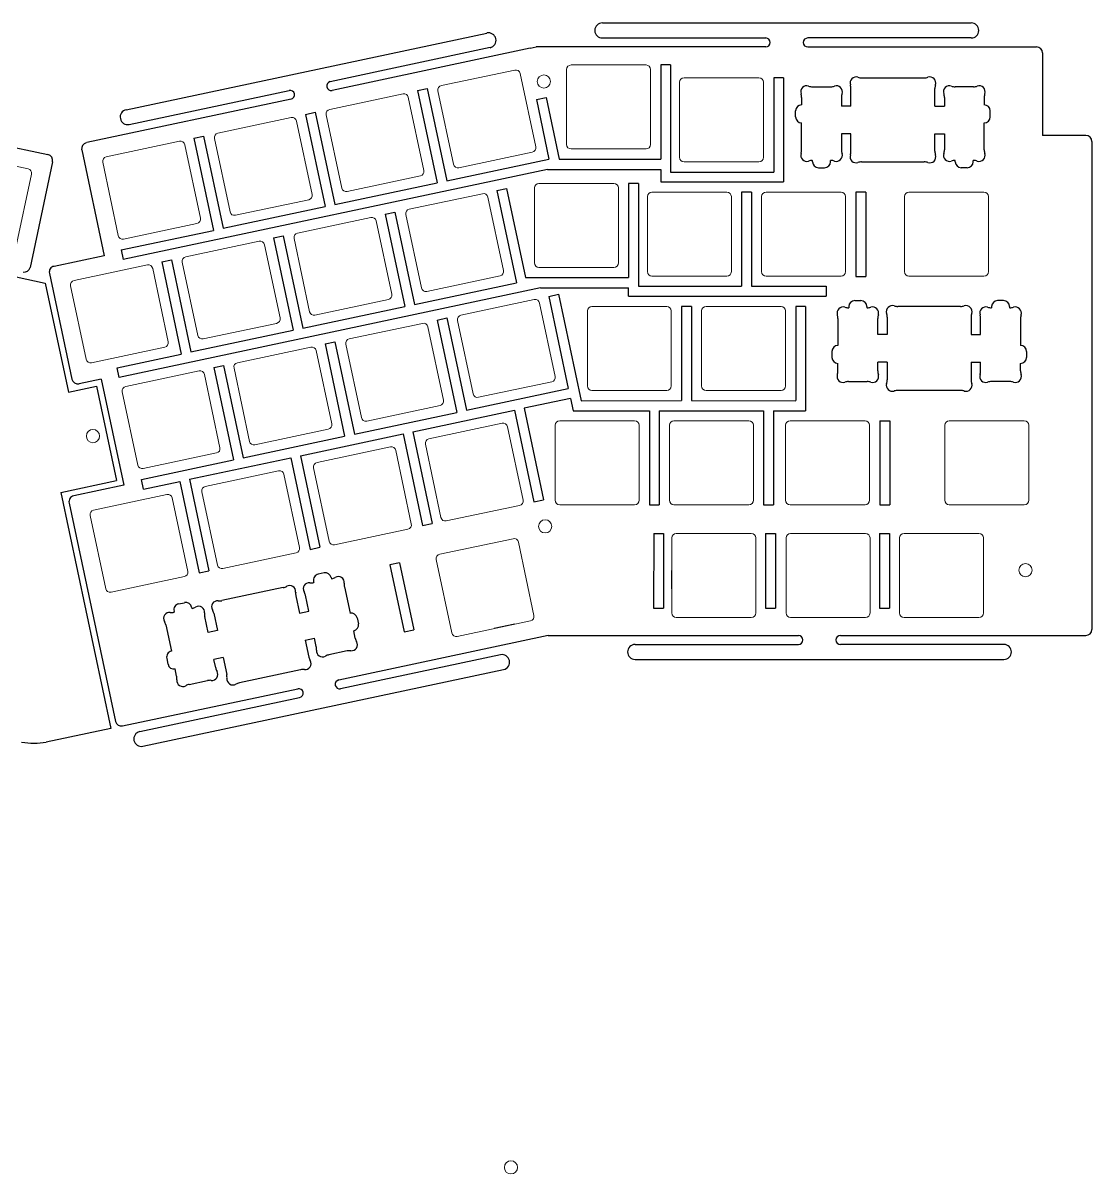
# Model space of a CAD drawing. Header units: inches. Extents: x -82 to 397, y -210 to 21.
# Drawn here: x 219.1 to 397.4, y -170.5 to 21.3 of the extents above; entities that cross this region are included whole.
import ezdxf

# ---------------------------------------------------------------- set-up
doc = ezdxf.new("R2010")
doc.units = ezdxf.units.IN
doc.header["$MEASUREMENT"] = 0

# ---------------------------------------------------------------- blocks, each defined once
blk = doc.blocks.new('block 37')
at = {"color": 7, "lineweight": 18}
blk.add_open_spline([(204.28, 191.77), (204.19, 191.37), (204.45, 190.97), (204.85, 190.89), (204.85, 190.89), (217.08, 188.29), (217.08, 188.29), (217.49, 188.2), (217.88, 188.46), (217.97, 188.86), (217.97, 188.86), (220.57, 201.09), (220.57, 201.09), (220.65, 201.5), (220.4, 201.89), (219.99, 201.98), (219.99, 201.98), (207.76, 204.58), (207.76, 204.58), (207.36, 204.67), (206.96, 204.41), (206.87, 204), (206.87, 204), (204.28, 191.77), (204.28, 191.77)], degree=3, knots=[0, 0, 0, 0, 1, 1, 1, 2, 2, 2, 3, 3, 3, 4, 4, 4, 5, 5, 5, 6, 6, 6, 7, 7, 7, 8, 8, 8, 8], dxfattribs=at)
blk = doc.blocks.new('block 41')
at = {"color": 7, "lineweight": 18}
blk.add_open_spline([(386.84, 146.74), (386.84, 146.74), (386.84, 159.24), (386.84, 159.24), (386.84, 159.65), (386.51, 159.99), (386.09, 159.99), (386.09, 159.99), (373.59, 159.99), (373.59, 159.99), (373.18, 159.99), (372.84, 159.65), (372.84, 159.24), (372.84, 159.24), (372.84, 146.74), (372.84, 146.74), (372.84, 146.32), (373.18, 145.99), (373.59, 145.99), (373.59, 145.99), (386.09, 145.99), (386.09, 145.99), (386.51, 145.99), (386.84, 146.32), (386.84, 146.74)], degree=3, knots=[0, 0, 0, 0, 1, 1, 1, 2, 2, 2, 3, 3, 3, 4, 4, 4, 5, 5, 5, 6, 6, 6, 7, 7, 7, 8, 8, 8, 8], dxfattribs=at)
blk = doc.blocks.new('block 42')
at = {"color": 7, "lineweight": 18}
blk.add_open_spline([(380.12, 184.84), (380.12, 184.84), (380.12, 197.34), (380.12, 197.34), (380.12, 197.75), (379.78, 198.09), (379.37, 198.09), (379.37, 198.09), (366.87, 198.09), (366.87, 198.09), (366.46, 198.09), (366.12, 197.75), (366.12, 197.34), (366.12, 197.34), (366.12, 184.84), (366.12, 184.84), (366.12, 184.42), (366.46, 184.09), (366.87, 184.09), (366.87, 184.09), (379.37, 184.09), (379.37, 184.09), (379.78, 184.09), (380.12, 184.42), (380.12, 184.84)], degree=3, knots=[0, 0, 0, 0, 1, 1, 1, 2, 2, 2, 3, 3, 3, 4, 4, 4, 5, 5, 5, 6, 6, 6, 7, 7, 7, 8, 8, 8, 8], dxfattribs=at)
blk = doc.blocks.new('block 44')
at = {"color": 7, "lineweight": 18}
blk.add_open_spline([(360.3, 146.74), (360.3, 146.74), (360.3, 159.24), (360.3, 159.24), (360.3, 159.65), (359.97, 159.99), (359.55, 159.99), (359.55, 159.99), (347.05, 159.99), (347.05, 159.99), (346.64, 159.99), (346.3, 159.65), (346.3, 159.24), (346.3, 159.24), (346.3, 146.74), (346.3, 146.74), (346.3, 146.32), (346.64, 145.99), (347.05, 145.99), (347.05, 145.99), (359.55, 145.99), (359.55, 145.99), (359.97, 145.99), (360.3, 146.32), (360.3, 146.74)], degree=3, knots=[0, 0, 0, 0, 1, 1, 1, 2, 2, 2, 3, 3, 3, 4, 4, 4, 5, 5, 5, 6, 6, 6, 7, 7, 7, 8, 8, 8, 8], dxfattribs=at)
blk = doc.blocks.new('block 45')
at = {"color": 7, "lineweight": 18}
blk.add_open_spline([(356.3, 184.84), (356.3, 184.84), (356.3, 197.34), (356.3, 197.34), (356.3, 197.75), (355.96, 198.09), (355.55, 198.09), (355.55, 198.09), (343.05, 198.09), (343.05, 198.09), (342.64, 198.09), (342.3, 197.75), (342.3, 197.34), (342.3, 197.34), (342.3, 184.84), (342.3, 184.84), (342.3, 184.42), (342.64, 184.09), (343.05, 184.09), (343.05, 184.09), (355.55, 184.09), (355.55, 184.09), (355.96, 184.09), (356.3, 184.42), (356.3, 184.84)], degree=3, knots=[0, 0, 0, 0, 1, 1, 1, 2, 2, 2, 3, 3, 3, 4, 4, 4, 5, 5, 5, 6, 6, 6, 7, 7, 7, 8, 8, 8, 8], dxfattribs=at)
blk = doc.blocks.new('block 46')
at = {"color": 7, "lineweight": 18}
blk.add_open_spline([(346.29, 165.79), (346.29, 165.79), (346.29, 178.29), (346.29, 178.29), (346.29, 178.7), (345.95, 179.04), (345.54, 179.04), (345.54, 179.04), (333.04, 179.04), (333.04, 179.04), (332.63, 179.04), (332.29, 178.7), (332.29, 178.29), (332.29, 178.29), (332.29, 165.79), (332.29, 165.79), (332.29, 165.37), (332.63, 165.04), (333.04, 165.04), (333.04, 165.04), (345.54, 165.04), (345.54, 165.04), (345.95, 165.04), (346.29, 165.37), (346.29, 165.79)], degree=3, knots=[0, 0, 0, 0, 1, 1, 1, 2, 2, 2, 3, 3, 3, 4, 4, 4, 5, 5, 5, 6, 6, 6, 7, 7, 7, 8, 8, 8, 8], dxfattribs=at)
blk = doc.blocks.new('block 47')
at = {"color": 7, "lineweight": 18}
blk.add_open_spline([(342.61, 203.89), (342.61, 203.89), (342.61, 216.39), (342.61, 216.39), (342.61, 216.8), (342.27, 217.14), (341.86, 217.14), (341.86, 217.14), (329.36, 217.14), (329.36, 217.14), (328.95, 217.14), (328.61, 216.8), (328.61, 216.39), (328.61, 216.39), (328.61, 203.89), (328.61, 203.89), (328.61, 203.47), (328.95, 203.14), (329.36, 203.14), (329.36, 203.14), (341.86, 203.14), (341.86, 203.14), (342.27, 203.14), (342.61, 203.47), (342.61, 203.89)], degree=3, knots=[0, 0, 0, 0, 1, 1, 1, 2, 2, 2, 3, 3, 3, 4, 4, 4, 5, 5, 5, 6, 6, 6, 7, 7, 7, 8, 8, 8, 8], dxfattribs=at)
blk = doc.blocks.new('block 48')
at = {"color": 7, "lineweight": 18}
blk.add_open_spline([(340.93, 146.74), (340.93, 146.74), (340.93, 159.24), (340.93, 159.24), (340.93, 159.65), (340.59, 159.99), (340.18, 159.99), (340.18, 159.99), (327.68, 159.99), (327.68, 159.99), (327.27, 159.99), (326.93, 159.65), (326.93, 159.24), (326.93, 159.24), (326.93, 146.74), (326.93, 146.74), (326.93, 146.32), (327.27, 145.99), (327.68, 145.99), (327.68, 145.99), (340.18, 145.99), (340.18, 145.99), (340.59, 145.99), (340.93, 146.32), (340.93, 146.74)], degree=3, knots=[0, 0, 0, 0, 1, 1, 1, 2, 2, 2, 3, 3, 3, 4, 4, 4, 5, 5, 5, 6, 6, 6, 7, 7, 7, 8, 8, 8, 8], dxfattribs=at)
blk = doc.blocks.new('block 49')
at = {"color": 7, "lineweight": 18}
blk.add_open_spline([(337.25, 184.84), (337.25, 184.84), (337.25, 197.34), (337.25, 197.34), (337.25, 197.75), (336.91, 198.09), (336.5, 198.09), (336.5, 198.09), (324, 198.09), (324, 198.09), (323.59, 198.09), (323.25, 197.75), (323.25, 197.34), (323.25, 197.34), (323.25, 184.84), (323.25, 184.84), (323.25, 184.42), (323.59, 184.09), (324, 184.09), (324, 184.09), (336.5, 184.09), (336.5, 184.09), (336.91, 184.09), (337.25, 184.42), (337.25, 184.84)], degree=3, knots=[0, 0, 0, 0, 1, 1, 1, 2, 2, 2, 3, 3, 3, 4, 4, 4, 5, 5, 5, 6, 6, 6, 7, 7, 7, 8, 8, 8, 8], dxfattribs=at)
blk = doc.blocks.new('block 50')
at = {"color": 7, "lineweight": 18}
blk.add_open_spline([(327.24, 165.79), (327.24, 165.79), (327.24, 178.29), (327.24, 178.29), (327.24, 178.7), (326.9, 179.04), (326.49, 179.04), (326.49, 179.04), (313.99, 179.04), (313.99, 179.04), (313.58, 179.04), (313.24, 178.7), (313.24, 178.29), (313.24, 178.29), (313.24, 165.79), (313.24, 165.79), (313.24, 165.37), (313.58, 165.04), (313.99, 165.04), (313.99, 165.04), (326.49, 165.04), (326.49, 165.04), (326.9, 165.04), (327.24, 165.37), (327.24, 165.79)], degree=3, knots=[0, 0, 0, 0, 1, 1, 1, 2, 2, 2, 3, 3, 3, 4, 4, 4, 5, 5, 5, 6, 6, 6, 7, 7, 7, 8, 8, 8, 8], dxfattribs=at)
blk = doc.blocks.new('block 51')
at = {"color": 7, "lineweight": 18}
blk.add_open_spline([(321.88, 146.74), (321.88, 146.74), (321.88, 159.24), (321.88, 159.24), (321.88, 159.65), (321.54, 159.99), (321.13, 159.99), (321.13, 159.99), (308.63, 159.99), (308.63, 159.99), (308.22, 159.99), (307.88, 159.65), (307.88, 159.24), (307.88, 159.24), (307.88, 146.74), (307.88, 146.74), (307.88, 146.32), (308.22, 145.99), (308.63, 145.99), (308.63, 145.99), (321.13, 145.99), (321.13, 145.99), (321.54, 145.99), (321.88, 146.32), (321.88, 146.74)], degree=3, knots=[0, 0, 0, 0, 1, 1, 1, 2, 2, 2, 3, 3, 3, 4, 4, 4, 5, 5, 5, 6, 6, 6, 7, 7, 7, 8, 8, 8, 8], dxfattribs=at)
blk = doc.blocks.new('block 52')
at = {"color": 7, "lineweight": 18}
blk.add_open_spline([(288.91, 215.84), (288.51, 215.76), (288.25, 215.36), (288.33, 214.95), (288.33, 214.95), (290.93, 202.73), (290.93, 202.73), (291.02, 202.32), (291.42, 202.06), (291.82, 202.15), (291.82, 202.15), (304.05, 204.75), (304.05, 204.75), (304.45, 204.83), (304.71, 205.23), (304.63, 205.64), (304.63, 205.64), (302.03, 217.86), (302.03, 217.86), (301.94, 218.27), (301.54, 218.53), (301.14, 218.44), (301.14, 218.44), (288.91, 215.84), (288.91, 215.84)], degree=3, knots=[0, 0, 0, 0, 1, 1, 1, 2, 2, 2, 3, 3, 3, 4, 4, 4, 5, 5, 5, 6, 6, 6, 7, 7, 7, 8, 8, 8, 8], dxfattribs=at)
blk = doc.blocks.new('block 53')
at = {"color": 7, "lineweight": 18}
blk.add_open_spline([(292.17, 177.58), (291.77, 177.5), (291.51, 177.1), (291.59, 176.69), (291.59, 176.69), (294.19, 164.47), (294.19, 164.47), (294.28, 164.06), (294.68, 163.8), (295.08, 163.89), (295.08, 163.89), (307.31, 166.49), (307.31, 166.49), (307.71, 166.57), (307.97, 166.97), (307.89, 167.38), (307.89, 167.38), (305.29, 179.6), (305.29, 179.6), (305.2, 180.01), (304.8, 180.27), (304.4, 180.18), (304.4, 180.18), (292.17, 177.58), (292.17, 177.58)], degree=3, knots=[0, 0, 0, 0, 1, 1, 1, 2, 2, 2, 3, 3, 3, 4, 4, 4, 5, 5, 5, 6, 6, 6, 7, 7, 7, 8, 8, 8, 8], dxfattribs=at)
blk = doc.blocks.new('block 54')
at = {"color": 7, "lineweight": 18}
blk.add_open_spline([(283.55, 195.23), (283.15, 195.15), (282.89, 194.75), (282.97, 194.34), (282.97, 194.34), (285.57, 182.12), (285.57, 182.12), (285.66, 181.71), (286.06, 181.45), (286.46, 181.54), (286.46, 181.54), (298.69, 184.14), (298.69, 184.14), (299.09, 184.22), (299.35, 184.62), (299.27, 185.03), (299.27, 185.03), (296.67, 197.25), (296.67, 197.25), (296.58, 197.66), (296.18, 197.92), (295.78, 197.83), (295.78, 197.83), (283.55, 195.23), (283.55, 195.23)], degree=3, knots=[0, 0, 0, 0, 1, 1, 1, 2, 2, 2, 3, 3, 3, 4, 4, 4, 5, 5, 5, 6, 6, 6, 7, 7, 7, 8, 8, 8, 8], dxfattribs=at)
blk = doc.blocks.new('block 55')
at = {"color": 7, "lineweight": 18}
blk.add_open_spline([(288.83, 143.86), (288.92, 143.45), (289.32, 143.19), (289.72, 143.28), (289.72, 143.28), (301.95, 145.88), (301.95, 145.88), (302.35, 145.96), (302.61, 146.36), (302.53, 146.77), (302.53, 146.77), (299.93, 158.99), (299.93, 158.99), (299.84, 159.4), (299.44, 159.66), (299.04, 159.57), (299.04, 159.57), (286.81, 156.97), (286.81, 156.97), (286.41, 156.89), (286.15, 156.49), (286.23, 156.08), (286.23, 156.08), (288.83, 143.86), (288.83, 143.86)], degree=3, knots=[0, 0, 0, 0, 1, 1, 1, 2, 2, 2, 3, 3, 3, 4, 4, 4, 5, 5, 5, 6, 6, 6, 7, 7, 7, 8, 8, 8, 8], dxfattribs=at)
blk = doc.blocks.new('block 56')
at = {"color": 7, "lineweight": 18}
blk.add_open_spline([(303.76, 126.63), (304.17, 126.72), (304.43, 127.12), (304.34, 127.52), (304.34, 127.52), (301.74, 139.75), (301.74, 139.75), (301.66, 140.16), (301.26, 140.41), (300.85, 140.33), (300.85, 140.33), (288.63, 137.73), (288.63, 137.73), (288.22, 137.64), (287.96, 137.24), (288.05, 136.84), (288.05, 136.84), (290.65, 124.61), (290.65, 124.61), (290.73, 124.21), (291.13, 123.95), (291.54, 124.03), (291.54, 124.03), (303.76, 126.63), (303.76, 126.63)], degree=3, knots=[0, 0, 0, 0, 1, 1, 1, 2, 2, 2, 3, 3, 3, 4, 4, 4, 5, 5, 5, 6, 6, 6, 7, 7, 7, 8, 8, 8, 8], dxfattribs=at)
blk = doc.blocks.new('block 57')
at = {"color": 7, "lineweight": 18}
blk.add_open_spline([(270.28, 211.88), (269.87, 211.8), (269.61, 211.4), (269.7, 210.99), (269.7, 210.99), (272.3, 198.77), (272.3, 198.77), (272.39, 198.36), (272.78, 198.1), (273.19, 198.19), (273.19, 198.19), (285.42, 200.79), (285.42, 200.79), (285.82, 200.87), (286.08, 201.27), (285.99, 201.68), (285.99, 201.68), (283.39, 213.9), (283.39, 213.9), (283.31, 214.31), (282.91, 214.57), (282.51, 214.48), (282.51, 214.48), (270.28, 211.88), (270.28, 211.88)], degree=3, knots=[0, 0, 0, 0, 1, 1, 1, 2, 2, 2, 3, 3, 3, 4, 4, 4, 5, 5, 5, 6, 6, 6, 7, 7, 7, 8, 8, 8, 8], dxfattribs=at)
blk = doc.blocks.new('block 58')
at = {"color": 7, "lineweight": 18}
blk.add_open_spline([(273.54, 173.62), (273.13, 173.54), (272.87, 173.14), (272.96, 172.73), (272.96, 172.73), (275.56, 160.51), (275.56, 160.51), (275.65, 160.1), (276.04, 159.84), (276.45, 159.93), (276.45, 159.93), (288.68, 162.53), (288.68, 162.53), (289.08, 162.61), (289.34, 163.01), (289.25, 163.42), (289.25, 163.42), (286.65, 175.64), (286.65, 175.64), (286.57, 176.05), (286.17, 176.31), (285.77, 176.22), (285.77, 176.22), (273.54, 173.62), (273.54, 173.62)], degree=3, knots=[0, 0, 0, 0, 1, 1, 1, 2, 2, 2, 3, 3, 3, 4, 4, 4, 5, 5, 5, 6, 6, 6, 7, 7, 7, 8, 8, 8, 8], dxfattribs=at)
blk = doc.blocks.new('block 59')
at = {"color": 7, "lineweight": 18}
blk.add_open_spline([(264.92, 191.27), (264.51, 191.19), (264.25, 190.79), (264.34, 190.38), (264.34, 190.38), (266.94, 178.16), (266.94, 178.16), (267.03, 177.75), (267.42, 177.49), (267.83, 177.58), (267.83, 177.58), (280.06, 180.18), (280.06, 180.18), (280.46, 180.26), (280.72, 180.66), (280.63, 181.07), (280.63, 181.07), (278.03, 193.29), (278.03, 193.29), (277.95, 193.7), (277.55, 193.96), (277.15, 193.87), (277.15, 193.87), (264.92, 191.27), (264.92, 191.27)], degree=3, knots=[0, 0, 0, 0, 1, 1, 1, 2, 2, 2, 3, 3, 3, 4, 4, 4, 5, 5, 5, 6, 6, 6, 7, 7, 7, 8, 8, 8, 8], dxfattribs=at)
blk = doc.blocks.new('block 60')
at = {"color": 7, "lineweight": 18}
blk.add_open_spline([(281.29, 155.03), (281.21, 155.44), (280.81, 155.7), (280.41, 155.61), (280.41, 155.61), (268.18, 153.01), (268.18, 153.01), (267.77, 152.93), (267.51, 152.53), (267.6, 152.12), (267.6, 152.12), (270.2, 139.9), (270.2, 139.9), (270.29, 139.49), (270.68, 139.23), (271.09, 139.32), (271.09, 139.32), (283.32, 141.92), (283.32, 141.92), (283.72, 142), (283.98, 142.4), (283.89, 142.81), (283.89, 142.81), (281.29, 155.03), (281.29, 155.03)], degree=3, knots=[0, 0, 0, 0, 1, 1, 1, 2, 2, 2, 3, 3, 3, 4, 4, 4, 5, 5, 5, 6, 6, 6, 7, 7, 7, 8, 8, 8, 8], dxfattribs=at)
blk = doc.blocks.new('block 61')
at = {"color": 7, "lineweight": 18}
blk.add_open_spline([(266.78, 196.83), (267.19, 196.91), (267.45, 197.31), (267.36, 197.72), (267.36, 197.72), (264.76, 209.94), (264.76, 209.94), (264.67, 210.35), (264.28, 210.61), (263.87, 210.52), (263.87, 210.52), (251.64, 207.92), (251.64, 207.92), (251.24, 207.84), (250.98, 207.44), (251.07, 207.03), (251.07, 207.03), (253.67, 194.8), (253.67, 194.8), (253.75, 194.4), (254.15, 194.14), (254.56, 194.23), (254.56, 194.23), (266.78, 196.83), (266.78, 196.83)], degree=3, knots=[0, 0, 0, 0, 1, 1, 1, 2, 2, 2, 3, 3, 3, 4, 4, 4, 5, 5, 5, 6, 6, 6, 7, 7, 7, 8, 8, 8, 8], dxfattribs=at)
blk = doc.blocks.new('block 62')
at = {"color": 7, "lineweight": 18}
blk.add_open_spline([(270.04, 158.57), (270.45, 158.65), (270.71, 159.05), (270.62, 159.46), (270.62, 159.46), (268.02, 171.68), (268.02, 171.68), (267.93, 172.09), (267.54, 172.35), (267.13, 172.26), (267.13, 172.26), (254.9, 169.66), (254.9, 169.66), (254.5, 169.58), (254.24, 169.18), (254.33, 168.77), (254.33, 168.77), (256.93, 156.54), (256.93, 156.54), (257.01, 156.14), (257.41, 155.88), (257.82, 155.97), (257.82, 155.97), (270.04, 158.57), (270.04, 158.57)], degree=3, knots=[0, 0, 0, 0, 1, 1, 1, 2, 2, 2, 3, 3, 3, 4, 4, 4, 5, 5, 5, 6, 6, 6, 7, 7, 7, 8, 8, 8, 8], dxfattribs=at)
blk = doc.blocks.new('block 63')
at = {"color": 7, "lineweight": 18}
blk.add_open_spline([(246.28, 187.31), (245.88, 187.23), (245.62, 186.83), (245.71, 186.42), (245.71, 186.42), (248.31, 174.19), (248.31, 174.19), (248.39, 173.79), (248.79, 173.53), (249.2, 173.62), (249.2, 173.62), (261.42, 176.22), (261.42, 176.22), (261.83, 176.3), (262.09, 176.7), (262, 177.11), (262, 177.11), (259.4, 189.33), (259.4, 189.33), (259.31, 189.74), (258.92, 190), (258.51, 189.91), (258.51, 189.91), (246.28, 187.31), (246.28, 187.31)], degree=3, knots=[0, 0, 0, 0, 1, 1, 1, 2, 2, 2, 3, 3, 3, 4, 4, 4, 5, 5, 5, 6, 6, 6, 7, 7, 7, 8, 8, 8, 8], dxfattribs=at)
blk = doc.blocks.new('block 64')
at = {"color": 7, "lineweight": 18}
blk.add_open_spline([(264.68, 137.96), (265.09, 138.04), (265.35, 138.44), (265.26, 138.85), (265.26, 138.85), (262.66, 151.07), (262.66, 151.07), (262.57, 151.48), (262.18, 151.74), (261.77, 151.65), (261.77, 151.65), (249.54, 149.05), (249.54, 149.05), (249.14, 148.97), (248.88, 148.57), (248.97, 148.16), (248.97, 148.16), (251.57, 135.93), (251.57, 135.93), (251.65, 135.53), (252.05, 135.27), (252.46, 135.36), (252.46, 135.36), (264.68, 137.96), (264.68, 137.96)], degree=3, knots=[0, 0, 0, 0, 1, 1, 1, 2, 2, 2, 3, 3, 3, 4, 4, 4, 5, 5, 5, 6, 6, 6, 7, 7, 7, 8, 8, 8, 8], dxfattribs=at)
blk = doc.blocks.new('block 65')
at = {"color": 7, "lineweight": 18}
blk.add_open_spline([(248.15, 192.87), (248.55, 192.95), (248.81, 193.35), (248.73, 193.75), (248.73, 193.75), (246.13, 205.98), (246.13, 205.98), (246.04, 206.39), (245.64, 206.65), (245.24, 206.56), (245.24, 206.56), (233.01, 203.96), (233.01, 203.96), (232.61, 203.87), (232.35, 203.48), (232.43, 203.07), (232.43, 203.07), (235.03, 190.84), (235.03, 190.84), (235.12, 190.44), (235.52, 190.18), (235.92, 190.27), (235.92, 190.27), (248.15, 192.87), (248.15, 192.87)], degree=3, knots=[0, 0, 0, 0, 1, 1, 1, 2, 2, 2, 3, 3, 3, 4, 4, 4, 5, 5, 5, 6, 6, 6, 7, 7, 7, 8, 8, 8, 8], dxfattribs=at)
blk = doc.blocks.new('block 66')
at = {"color": 7, "lineweight": 18}
blk.add_open_spline([(236.27, 165.7), (235.87, 165.61), (235.61, 165.22), (235.69, 164.81), (235.69, 164.81), (238.29, 152.58), (238.29, 152.58), (238.38, 152.18), (238.78, 151.92), (239.18, 152.01), (239.18, 152.01), (251.41, 154.61), (251.41, 154.61), (251.81, 154.69), (252.07, 155.09), (251.99, 155.49), (251.99, 155.49), (249.39, 167.72), (249.39, 167.72), (249.3, 168.13), (248.9, 168.39), (248.5, 168.3), (248.5, 168.3), (236.27, 165.7), (236.27, 165.7)], degree=3, knots=[0, 0, 0, 0, 1, 1, 1, 2, 2, 2, 3, 3, 3, 4, 4, 4, 5, 5, 5, 6, 6, 6, 7, 7, 7, 8, 8, 8, 8], dxfattribs=at)
blk = doc.blocks.new('block 67')
at = {"color": 7, "lineweight": 18}
blk.add_open_spline([(242.79, 172.26), (243.19, 172.34), (243.45, 172.74), (243.37, 173.14), (243.37, 173.14), (240.77, 185.37), (240.77, 185.37), (240.68, 185.78), (240.28, 186.04), (239.88, 185.95), (239.88, 185.95), (227.65, 183.35), (227.65, 183.35), (227.25, 183.26), (226.99, 182.87), (227.07, 182.46), (227.07, 182.46), (229.67, 170.23), (229.67, 170.23), (229.76, 169.83), (230.16, 169.57), (230.56, 169.66), (230.56, 169.66), (242.79, 172.26), (242.79, 172.26)], degree=3, knots=[0, 0, 0, 0, 1, 1, 1, 2, 2, 2, 3, 3, 3, 4, 4, 4, 5, 5, 5, 6, 6, 6, 7, 7, 7, 8, 8, 8, 8], dxfattribs=at)
blk = doc.blocks.new('block 68')
at = {"color": 7, "lineweight": 18}
blk.add_open_spline([(246.05, 134), (246.45, 134.08), (246.71, 134.48), (246.63, 134.88), (246.63, 134.88), (244.03, 147.11), (244.03, 147.11), (243.94, 147.52), (243.54, 147.78), (243.14, 147.69), (243.14, 147.69), (230.91, 145.09), (230.91, 145.09), (230.51, 145), (230.25, 144.61), (230.33, 144.2), (230.33, 144.2), (232.93, 131.97), (232.93, 131.97), (233.02, 131.57), (233.42, 131.31), (233.82, 131.4), (233.82, 131.4), (246.05, 134), (246.05, 134)], degree=3, knots=[0, 0, 0, 0, 1, 1, 1, 2, 2, 2, 3, 3, 3, 4, 4, 4, 5, 5, 5, 6, 6, 6, 7, 7, 7, 8, 8, 8, 8], dxfattribs=at)
blk = doc.blocks.new('block 70')
at = {"color": 7, "lineweight": 18}
blk.add_open_spline([(229.71, 157.43), (229.71, 158.04), (230.2, 158.53), (230.81, 158.53), (231.41, 158.53), (231.91, 158.04), (231.91, 157.43), (231.91, 156.82), (231.41, 156.33), (230.81, 156.33), (230.2, 156.33), (229.71, 156.82), (229.71, 157.43)], degree=3, knots=[0, 0, 0, 0, 1, 1, 1, 2, 2, 2, 3, 3, 3, 4, 4, 4, 4], dxfattribs=at)
blk = doc.blocks.new('block 71')
at = {"color": 7, "lineweight": 18}
blk.add_open_spline([(305.12, 142.38), (305.12, 142.98), (305.61, 143.48), (306.22, 143.48), (306.83, 143.48), (307.32, 142.98), (307.32, 142.38), (307.32, 141.77), (306.83, 141.28), (306.22, 141.28), (305.61, 141.28), (305.12, 141.77), (305.12, 142.38)], degree=3, knots=[0, 0, 0, 0, 1, 1, 1, 2, 2, 2, 3, 3, 3, 4, 4, 4, 4], dxfattribs=at)
blk = doc.blocks.new('block 74')
at = {"color": 7, "lineweight": 18}
blk.add_open_spline([(385.2, 135.07), (385.2, 135.68), (385.69, 136.17), (386.3, 136.17), (386.9, 136.17), (387.4, 135.68), (387.4, 135.07), (387.4, 134.46), (386.9, 133.97), (386.3, 133.97), (385.69, 133.97), (385.2, 134.46), (385.2, 135.07)], degree=3, knots=[0, 0, 0, 0, 1, 1, 1, 2, 2, 2, 3, 3, 3, 4, 4, 4, 4], dxfattribs=at)
blk = doc.blocks.new('block 84')
at = {"color": 7, "lineweight": 18}
blk.add_open_spline([(341.32, 127.95), (341.32, 127.95), (341.32, 140.45), (341.32, 140.45), (341.32, 140.86), (340.99, 141.2), (340.57, 141.2), (340.57, 141.2), (328.07, 141.2), (328.07, 141.2), (327.66, 141.2), (327.32, 140.86), (327.32, 140.45), (327.32, 140.45), (327.32, 127.95), (327.32, 127.95), (327.32, 127.53), (327.66, 127.2), (328.07, 127.2), (328.07, 127.2), (340.57, 127.2), (340.57, 127.2), (340.99, 127.2), (341.32, 127.53), (341.32, 127.95)], degree=3, knots=[0, 0, 0, 0, 1, 1, 1, 2, 2, 2, 3, 3, 3, 4, 4, 4, 5, 5, 5, 6, 6, 6, 7, 7, 7, 8, 8, 8, 8], dxfattribs=at)
blk = doc.blocks.new('block 85')
at = {"color": 7, "lineweight": 18}
blk.add_open_spline([(360.37, 127.95), (360.37, 127.95), (360.37, 140.45), (360.37, 140.45), (360.37, 140.86), (360.04, 141.2), (359.62, 141.2), (359.62, 141.2), (347.12, 141.2), (347.12, 141.2), (346.71, 141.2), (346.37, 140.86), (346.37, 140.45), (346.37, 140.45), (346.37, 127.95), (346.37, 127.95), (346.37, 127.53), (346.71, 127.2), (347.12, 127.2), (347.12, 127.2), (359.62, 127.2), (359.62, 127.2), (360.04, 127.2), (360.37, 127.53), (360.37, 127.95)], degree=3, knots=[0, 0, 0, 0, 1, 1, 1, 2, 2, 2, 3, 3, 3, 4, 4, 4, 5, 5, 5, 6, 6, 6, 7, 7, 7, 8, 8, 8, 8], dxfattribs=at)
blk = doc.blocks.new('block 86')
at = {"color": 7, "lineweight": 18}
blk.add_open_spline([(379.29, 127.95), (379.29, 127.95), (379.29, 140.45), (379.29, 140.45), (379.29, 140.86), (378.96, 141.2), (378.54, 141.2), (378.54, 141.2), (366.04, 141.2), (366.04, 141.2), (365.63, 141.2), (365.29, 140.86), (365.29, 140.45), (365.29, 140.45), (365.29, 127.95), (365.29, 127.95), (365.29, 127.53), (365.63, 127.2), (366.04, 127.2), (366.04, 127.2), (378.54, 127.2), (378.54, 127.2), (378.96, 127.2), (379.29, 127.53), (379.29, 127.95)], degree=3, knots=[0, 0, 0, 0, 1, 1, 1, 2, 2, 2, 3, 3, 3, 4, 4, 4, 5, 5, 5, 6, 6, 6, 7, 7, 7, 8, 8, 8, 8], dxfattribs=at)
blk = doc.blocks.new('block 87')
at = {"color": 7, "lineweight": 18}
blk.add_open_spline([(323.78, 206.03), (323.78, 206.03), (323.78, 218.53), (323.78, 218.53), (323.78, 218.94), (323.44, 219.28), (323.03, 219.28), (323.03, 219.28), (310.53, 219.28), (310.53, 219.28), (310.12, 219.28), (309.78, 218.94), (309.78, 218.53), (309.78, 218.53), (309.78, 206.03), (309.78, 206.03), (309.78, 205.61), (310.12, 205.28), (310.53, 205.28), (310.53, 205.28), (323.03, 205.28), (323.03, 205.28), (323.44, 205.28), (323.78, 205.61), (323.78, 206.03)], degree=3, knots=[0, 0, 0, 0, 1, 1, 1, 2, 2, 2, 3, 3, 3, 4, 4, 4, 5, 5, 5, 6, 6, 6, 7, 7, 7, 8, 8, 8, 8], dxfattribs=at)
blk = doc.blocks.new('block 88')
at = {"color": 7, "lineweight": 18}
blk.add_open_spline([(318.42, 186.3), (318.42, 186.3), (318.42, 198.8), (318.42, 198.8), (318.42, 199.21), (318.08, 199.55), (317.67, 199.55), (317.67, 199.55), (305.17, 199.55), (305.17, 199.55), (304.76, 199.55), (304.42, 199.21), (304.42, 198.8), (304.42, 198.8), (304.42, 186.3), (304.42, 186.3), (304.42, 185.88), (304.76, 185.55), (305.17, 185.55), (305.17, 185.55), (317.67, 185.55), (317.67, 185.55), (318.08, 185.55), (318.42, 185.88), (318.42, 186.3)], degree=3, knots=[0, 0, 0, 0, 1, 1, 1, 2, 2, 2, 3, 3, 3, 4, 4, 4, 5, 5, 5, 6, 6, 6, 7, 7, 7, 8, 8, 8, 8], dxfattribs=at)
blk = doc.blocks.new('block 75')
at = {"color": 7, "lineweight": 18}
blk.add_open_spline([(304.9, 216.54), (304.9, 217.14), (305.39, 217.64), (306, 217.64), (306.6, 217.64), (307.1, 217.14), (307.1, 216.54), (307.1, 215.93), (306.6, 215.44), (306, 215.44), (305.39, 215.44), (304.9, 215.93), (304.9, 216.54)], degree=3, knots=[0, 0, 0, 0, 1, 1, 1, 2, 2, 2, 3, 3, 3, 4, 4, 4, 4], dxfattribs=at)

msp = doc.modelspace()

# ---------------------------------------------------------------- linework, layer by layer
at = {"color": 0}
for p, q in [((315.74, 21.35), (377.24, 21.35)), ((236.34, 6.9), (296.5, 19.68)), ((315.74, 18.85), (342.99, 18.85)), ((377.24, 18.85), (349.99, 18.85)), ((297.02, 17.24), (270.36, 11.57)), ((236.86, 4.45), (263.52, 10.12)), ((321.19, -82.23), (348.44, -82.23)), ((382.69, -82.23), (355.44, -82.23)), ((298.76, -83.96), (272.11, -89.62)), ((321.19, -84.73), (382.69, -84.73)), ((239.13, -99.19), (299.28, -86.4)), ((238.61, -96.75), (265.26, -91.08))]:
    msp.add_line(p, q, dxfattribs=at)
for p, q in [((303.73, 17.13), (304.68, 17.35)), ((342.99, 17.35), (304.68, 17.35)), ((349.99, 17.35), (388.15, 17.35)), ((303.73, 17.13), (270.68, 10.1)), ((389.15, 16.35), (389.15, 2.6)), ((325.48, 14.35), (325.48, -1.35)), ((327.13, 14.35), (325.48, 14.35)), ((327.13, 14.35), (327.13, -3.49)), ((344.31, 12.21), (344.31, -3.49)), ((345.96, 12.21), (344.31, 12.21)), ((345.96, 12.21), (345.96, -5.14)), ((358.97, 12.2), (369.41, 12.2)), ((284.92, 10.09), (286.53, 10.44)), ((284.92, 10.09), (288.19, -5.29)), ((286.53, 10.44), (289.8, -4.95)), ((350.75, 10.73), (353.84, 10.73)), ((357.19, 7.5), (357.19, 10.42)), ((371.19, 7.5), (371.19, 10.42)), ((377.64, 10.73), (374.55, 10.73)), ((263.83, 8.65), (229.79, 1.41)), ((304.74, 8.58), (306.35, 8.92)), ((304.74, 8.58), (306.84, -1.33)), ((306.35, 8.92), (308.54, -1.35)), ((348.97, 8.95), (348.97, 7.7)), ((355.62, 8.95), (355.62, 7.5)), ((372.77, 8.95), (372.77, 7.5)), ((379.42, 8.95), (379.42, 7.7)), ((188.91, 6.72), (223.3, -0.59)), ((266.23, 6.12), (267.85, 6.46)), ((266.23, 6.12), (269.5, -9.26)), ((267.85, 6.46), (271.12, -8.92)), ((347.97, 5.7), (347.97, 6.7)), ((357.19, 7.5), (355.62, 7.5)), ((371.19, 7.5), (372.77, 7.5)), ((380.42, 5.7), (380.42, 6.7)), ((348.97, 0.21), (348.97, 4.7)), ((379.42, 0.21), (379.42, 4.7)), ((247.63, 2.17), (249.24, 2.51)), ((247.63, 2.17), (250.9, -13.22)), ((249.24, 2.51), (252.51, -12.87)), ((357.19, 2.9), (355.62, 2.9)), ((355.62, 2.9), (355.62, 0.21)), ((357.19, -0.02), (357.19, 2.9)), ((371.19, 2.9), (372.77, 2.9)), ((371.19, -0.02), (371.19, 2.9)), ((372.77, 2.9), (372.77, 0.21)), ((396.38, 2.6), (389.15, 2.6)), ((228.93, 0.21), (232.68, -17.44)), ((397.38, 1.6), (397.38, -79.73)), ((224.07, -1.77), (220.33, -19.38)), ((289.8, -4.95), (306.84, -1.33)), ((308.54, -1.35), (325.48, -1.35)), ((350.75, -1.57), (350.79, -1.57)), ((350.79, -1.77), (350.79, -1.57)), ((353.79, -1.77), (353.79, -1.57)), ((353.84, -1.57), (353.79, -1.57)), ((358.97, -1.8), (369.41, -1.8)), ((374.55, -1.57), (374.59, -1.57)), ((374.59, -1.77), (374.59, -1.57)), ((377.59, -1.77), (377.59, -1.57)), ((377.64, -1.57), (377.59, -1.57)), ((306.61, -3.06), (235.87, -18.09)), ((306.61, -3.06), (325.48, -3.06)), ((325.48, -3.06), (325.48, -5.14)), ((327.13, -3.49), (344.31, -3.49)), ((351.79, -2.77), (352.79, -2.77)), ((376.59, -2.77), (375.59, -2.77)), ((271.12, -8.92), (288.19, -5.29)), ((320.12, -5.38), (320.12, -21.08)), ((321.77, -5.38), (320.12, -5.38)), ((321.77, -5.38), (321.77, -22.54)), ((325.48, -5.14), (345.96, -5.14)), ((298.17, -6.56), (299.78, -6.22)), ((298.17, -6.56), (301.44, -21.94)), ((299.78, -6.22), (302.94, -21.08)), ((338.95, -6.84), (338.95, -22.54)), ((340.6, -6.84), (338.95, -6.84)), ((340.6, -6.84), (340.6, -22.54)), ((358, -6.84), (358, -20.89)), ((359.65, -6.84), (358, -6.84)), ((359.65, -6.84), (359.65, -20.89)), ((252.51, -12.87), (269.5, -9.26)), ((279.54, -10.52), (281.15, -10.18)), ((279.54, -10.52), (282.81, -25.91)), ((281.15, -10.18), (284.42, -25.56)), ((235.53, -16.48), (250.9, -13.22)), ((260.9, -14.48), (262.52, -14.14)), ((260.9, -14.48), (264.17, -29.87)), ((262.52, -14.14), (265.79, -29.52)), ((235.53, -16.48), (235.87, -18.09)), ((232.68, -17.44), (224.34, -19.22)), ((242.27, -18.44), (243.88, -18.1)), ((242.27, -18.44), (245.54, -33.83)), ((243.88, -18.1), (247.15, -33.48)), ((211.57, -19.56), (222.86, -22.02)), ((223.57, -20.4), (227.31, -38.01)), ((302.94, -21.08), (320.12, -21.08)), ((358, -20.89), (359.65, -20.89)), ((222.86, -22.02), (226.75, -40.17)), ((305.45, -22.79), (235.17, -37.73)), ((284.42, -25.56), (301.44, -21.94)), ((305.45, -22.79), (320.12, -22.78)), ((320.12, -24.19), (320.12, -22.78)), ((321.77, -22.54), (338.95, -22.54)), ((340.6, -22.54), (353.06, -22.54)), ((353.06, -22.54), (353.06, -24.19)), ((306.8, -24.21), (308.41, -23.87)), ((306.8, -24.21), (310.07, -39.59)), ((308.41, -23.87), (312.19, -41.63)), ((320.12, -24.19), (353.06, -24.19)), ((357.84, -24.92), (358.84, -24.92)), ((382.64, -24.92), (381.64, -24.92)), ((265.79, -29.52), (282.81, -25.91)), ((328.94, -25.89), (328.94, -41.59)), ((330.59, -25.89), (328.94, -25.89)), ((330.59, -25.89), (330.59, -41.59)), ((347.99, -25.89), (347.99, -41.59)), ((349.64, -25.89), (347.99, -25.89)), ((349.64, -25.89), (349.64, -41.59)), ((356.8, -26.12), (356.84, -26.12)), ((356.84, -25.92), (356.84, -26.12)), ((359.84, -25.92), (359.84, -26.12)), ((359.89, -26.12), (359.84, -26.12)), ((375.46, -25.89), (365.02, -25.89)), ((380.6, -26.12), (380.64, -26.12)), ((380.64, -25.92), (380.64, -26.12)), ((383.64, -25.92), (383.64, -26.12)), ((383.69, -26.12), (383.64, -26.12)), ((288.21, -28.16), (289.82, -27.82)), ((288.21, -28.16), (291.48, -43.55)), ((289.82, -27.82), (293.09, -43.2)), ((355.02, -27.9), (355.02, -32.39)), ((361.67, -30.59), (361.67, -27.9)), ((363.24, -27.67), (363.24, -30.59)), ((377.24, -27.67), (377.24, -30.59)), ((378.82, -30.59), (378.82, -27.9)), ((385.47, -27.9), (385.47, -32.39)), ((247.15, -33.48), (264.17, -29.87)), ((363.24, -30.59), (361.67, -30.59)), ((377.24, -30.59), (378.82, -30.59)), ((269.5, -32.14), (271.12, -31.79)), ((269.5, -32.14), (272.77, -47.52)), ((271.12, -31.79), (274.39, -47.18)), ((234.83, -36.1), (245.54, -33.83)), ((354.02, -33.39), (354.02, -34.39)), ((386.47, -33.39), (386.47, -34.39)), ((235.17, -37.71), (234.83, -36.1)), ((250.98, -36.08), (252.59, -35.74)), ((250.98, -36.08), (254.25, -51.46)), ((252.59, -35.74), (255.86, -51.11)), ((355.02, -36.65), (355.02, -35.39)), ((361.67, -36.65), (361.67, -35.19)), ((363.24, -35.19), (361.67, -35.19)), ((363.24, -35.19), (363.24, -38.12)), ((377.24, -35.19), (377.24, -38.12)), ((377.24, -35.19), (378.82, -35.19)), ((378.82, -36.65), (378.82, -35.19)), ((385.47, -36.65), (385.47, -35.39)), ((232.18, -38), (228.5, -38.78)), ((232.18, -38), (235.94, -55.7)), ((226.75, -40.17), (231.4, -39.18)), ((231.4, -39.18), (234.75, -54.93)), ((293.09, -43.2), (310.07, -39.59)), ((356.8, -38.42), (359.89, -38.42)), ((375.46, -39.89), (365.02, -39.89)), ((383.69, -38.42), (380.6, -38.42)), ((310.41, -41.22), (302.71, -42.86)), ((310.41, -41.22), (310.85, -43.3)), ((312.19, -41.63), (328.94, -41.59)), ((330.59, -41.59), (347.99, -41.6)), ((349.64, -41.59), (349.64, -43.3)), ((274.39, -47.18), (291.48, -43.55)), ((284.12, -46.8), (301.09, -43.2)), ((301.09, -43.2), (304.34, -58.46)), ((302.71, -42.86), (305.95, -58.12)), ((310.85, -43.3), (323.58, -43.3)), ((323.58, -43.3), (323.58, -58.94)), ((325.23, -43.3), (325.23, -58.94)), ((325.23, -43.3), (342.63, -43.3)), ((342.63, -43.3), (342.63, -58.94)), ((344.28, -43.3), (344.28, -58.94)), ((344.28, -43.3), (349.64, -43.3)), ((362, -44.94), (362, -58.94)), ((362, -44.94), (363.65, -44.94)), ((363.65, -44.94), (363.65, -58.94)), ((255.86, -51.11), (272.77, -47.52)), ((265.41, -50.78), (282.51, -47.15)), ((282.51, -47.15), (285.75, -62.41)), ((284.12, -46.8), (287.36, -62.07)), ((238.88, -54.73), (254.25, -51.46)), ((246.89, -54.71), (263.8, -51.12)), ((263.8, -51.12), (267.04, -66.39)), ((265.41, -50.78), (268.65, -66.04)), ((225.43, -56.91), (234.75, -54.93)), ((239.22, -56.34), (238.88, -54.73)), ((239.22, -56.34), (245.27, -55.06)), ((245.27, -55.06), (248.52, -70.32)), ((246.89, -54.71), (250.13, -69.98)), ((225.43, -56.91), (233.79, -96.24)), ((235.94, -55.7), (227.6, -57.48)), ((226.83, -58.66), (234.56, -95.05)), ((304.34, -58.46), (305.95, -58.12)), ((323.58, -58.94), (325.23, -58.94)), ((342.63, -58.94), (344.28, -58.94)), ((362, -58.94), (363.65, -58.94)), ((285.75, -62.41), (287.36, -62.07)), ((324.3, -63.75), (324.26, -76.17)), ((324.3, -63.75), (325.96, -63.75)), ((325.96, -63.75), (325.92, -76.17)), ((342.96, -63.74), (342.96, -76.21)), ((342.96, -63.74), (344.63, -63.74)), ((344.63, -63.74), (344.63, -76.21)), ((361.95, -63.74), (361.95, -76.21)), ((361.95, -63.74), (363.61, -63.74)), ((363.61, -63.74), (363.61, -76.21)), ((267.04, -66.39), (268.65, -66.04)), ((281.93, -68.62), (280.31, -68.97)), ((280.31, -68.97), (282.69, -80.14)), ((281.93, -68.62), (284.3, -79.8)), ((248.52, -70.32), (250.13, -69.98)), ((269.35, -70.32), (268.37, -70.53)), ((327.32, -72.97), (327.32, -69.92)), ((262.53, -72.76), (252.32, -74.93)), ((267.6, -71.72), (267.65, -71.91)), ((267.6, -71.92), (267.65, -71.91)), ((270.54, -71.09), (270.58, -71.29)), ((270.62, -71.28), (270.58, -71.29)), ((272.73, -72.65), (273.67, -77.04)), ((264.64, -74.13), (265.25, -76.99)), ((266.79, -76.66), (266.23, -74.03)), ((244.32, -76.66), (244.36, -76.86)), ((245.09, -75.47), (246.07, -75.27)), ((247.26, -76.04), (247.3, -76.23)), ((247.34, -76.22), (247.3, -76.23)), ((265.25, -76.99), (266.79, -76.66)), ((324.26, -76.17), (325.92, -76.17)), ((342.96, -76.21), (344.63, -76.21)), ((361.95, -76.21), (363.61, -76.21)), ((244.32, -76.87), (244.36, -76.86)), ((250.01, -80.23), (249.45, -77.59)), ((250.95, -77.04), (251.55, -79.9)), ((274.85, -77.81), (275.06, -78.79)), ((242.95, -78.98), (243.88, -83.37)), ((251.55, -79.9), (250.01, -80.23)), ((274.55, -81.2), (274.29, -79.98)), ((282.69, -80.14), (284.3, -79.8)), ((301.13, -78.86), (297.68, -79.59)), ((266.2, -81.49), (267.74, -81.16)), ((266.2, -81.49), (266.81, -84.35)), ((268.04, -82.58), (267.74, -81.16)), ((306.73, -80.73), (271.8, -88.16)), ((306.73, -80.73), (348.44, -80.73)), ((355.44, -80.73), (396.38, -80.73)), ((252.51, -84.4), (250.97, -84.73)), ((252.51, -84.4), (253.11, -87.26)), ((273.18, -83.31), (270.16, -83.95)), ((243.11, -84.55), (243.32, -85.53)), ((244.76, -87.53), (244.5, -86.3)), ((251.27, -86.14), (250.97, -84.73)), ((265.44, -86.46), (255.23, -88.63)), ((235.75, -95.82), (264.95, -89.61)), ((246.87, -88.9), (249.9, -88.26)), ((233.79, -96.24), (223.03, -98.52))]:
    msp.add_line(p, q)
for centre, radius, start, end in [((315.74, 20.1), 1.25, 90, 270), ((377.24, 20.1), 1.25, 270, 90), ((296.76, 18.46), 1.25, 282, 102), ((342.99, 18.1), 0.75, 270, 90), ((349.99, 18.1), 0.75, 90, 270), ((270.52, 10.84), 0.75, 102, 282), ((263.67, 9.38), 0.75, 282, 102), ((236.6, 5.67), 1.25, 102, 282), ((321.19, -83.48), 1.25, 90, 270), ((348.44, -81.48), 0.75, 270, 90), ((355.44, -81.48), 0.75, 90, 270), ((382.69, -83.48), 1.25, 270, 90), ((299.02, -85.18), 1.25, 282, 102), ((271.95, -88.89), 0.75, 102, 282), ((265.11, -90.35), 0.75, 282, 102), ((238.87, -97.97), 1.25, 102, 282)]:
    msp.add_arc(centre, radius, start, end, dxfattribs=at)
for centre, radius, start, end in [((388.15, 16.35), 1, 0, 90), ((358.05, 11.35), 1, 72.0237, 197.9763), ((358.97, 14.2), 2, 252.0237, 270), ((369.41, 14.2), 2, 270, 287.9763), ((370.34, 11.35), 1, 342.0237, 107.9763), ((349.82, 9.88), 1, 72.0237, 197.9763), ((350.75, 12.73), 2, 252.0237, 270), ((353.84, 12.73), 2, 270, 287.9763), ((354.76, 9.88), 1, 342.0237, 107.9763), ((355.19, 10.42), 2, 0, 17.9763), ((373.19, 10.42), 2, 162.0237, 180), ((373.62, 9.88), 1, 72.0237, 197.9763), ((374.55, 12.73), 2, 252.0237, 270), ((377.64, 12.73), 2, 270, 287.9763), ((378.56, 9.88), 1, 342.0237, 107.9763), ((348.97, 6.7), 1, 90, 180), ((346.97, 8.95), 2, 0, 17.9763), ((357.62, 8.95), 2, 162.0237, 180), ((370.77, 8.95), 2, 0, 17.9763), ((381.42, 8.95), 2, 162.0237, 180), ((379.42, 6.7), 1, 0, 90), ((348.97, 5.7), 1, 180, 270), ((379.42, 5.7), 1, 270, 0), ((396.38, 1.6), 1, 0, 90), ((229.96, 0.38), 1.05, 104.5439, 189.4561), ((346.97, 0.21), 2, 342.0237, 0), ((357.62, 0.21), 2, 180, 197.9763), ((370.77, 0.21), 2, 342.0237, 0), ((381.42, 0.21), 2, 180, 197.9763), ((223.09, -1.57), 1.01, 348.3267, 77.6733), ((349.82, -0.72), 1, 162.0237, 287.9763), ((350.75, -3.57), 2, 90, 107.9763), ((351.79, -1.77), 1, 180, 270), ((352.79, -1.77), 1, 270, 0), ((353.84, -3.57), 2, 72.0237, 90), ((354.76, -0.72), 1, 252.0237, 17.9763), ((358.05, -0.95), 1, 162.0237, 287.9763), ((355.19, -0.02), 2, 342.0237, 0), ((358.97, -3.8), 2, 90, 107.9763), ((369.41, -3.8), 2, 72.0237, 90), ((370.34, -0.95), 1, 252.0237, 17.9763), ((373.19, -0.02), 2, 180, 197.9763), ((373.62, -0.72), 1, 162.0237, 287.9763), ((374.55, -3.57), 2, 90, 107.9763), ((375.59, -1.77), 1, 180, 270), ((376.59, -1.77), 1, 270, 0), ((377.64, -3.57), 2, 72.0237, 90), ((378.56, -0.72), 1, 252.0237, 17.9763), ((219.32, -19.12), 1.05, 260.5001, 345.4999), ((224.46, -20.14), 0.933, 97.6944, 196.3056), ((357.84, -25.92), 1, 90, 180), ((358.84, -25.92), 1, 0, 90), ((381.64, -25.92), 1, 90, 180), ((382.64, -25.92), 1, 0, 90), ((355.87, -26.98), 1, 72.0237, 197.9763), ((356.8, -24.12), 2, 252.0237, 270), ((359.89, -24.12), 2, 270, 287.9763), ((360.81, -26.98), 1, 342.0237, 107.9763), ((364.09, -26.75), 1, 72.0237, 197.9763), ((365.02, -23.89), 2, 252.0237, 270), ((375.46, -23.89), 2, 270, 287.9763), ((376.39, -26.75), 1, 342.0237, 107.9763), ((379.67, -26.98), 1, 72.0237, 197.9763), ((380.6, -24.12), 2, 252.0237, 270), ((383.69, -24.12), 2, 270, 287.9763), ((384.61, -26.98), 1, 342.0237, 107.9763), ((353.02, -27.9), 2, 0, 17.9763), ((363.67, -27.9), 2, 162.0237, 180), ((361.24, -27.67), 2, 0, 17.9763), ((379.24, -27.67), 2, 162.0237, 180), ((376.82, -27.9), 2, 0, 17.9763), ((387.47, -27.9), 2, 162.0237, 180), ((355.02, -33.39), 1, 90, 180), ((385.47, -33.39), 1, 0, 90), ((355.02, -34.39), 1, 180, 270), ((385.47, -34.39), 1, 270, 0), ((228.32, -37.75), 1.04, 194.1858, 279.8142), ((355.87, -37.57), 1, 162.0237, 287.9763), ((353.02, -36.65), 2, 342.0237, 0), ((360.81, -37.57), 1, 252.0237, 17.9763), ((363.67, -36.65), 2, 180, 197.9763), ((361.24, -38.12), 2, 342.0237, 0), ((379.24, -38.12), 2, 180, 197.9763), ((379.67, -37.57), 1, 162.0237, 287.9763), ((376.82, -36.65), 2, 342.0237, 0), ((384.61, -37.57), 1, 252.0237, 17.9763), ((387.47, -36.65), 2, 180, 197.9763), ((356.8, -40.42), 2, 90, 107.9763), ((359.89, -40.42), 2, 72.0237, 90), ((364.09, -39.04), 1, 162.0237, 287.9763), ((365.02, -41.89), 2, 90, 107.9763), ((375.46, -41.89), 2, 72.0237, 90), ((376.39, -39.04), 1, 252.0237, 17.9763), ((380.6, -40.42), 2, 90, 107.9763), ((383.69, -40.42), 2, 72.0237, 90), ((227.8, -58.45), 0.995, 101.7121, 192.2879), ((268.58, -71.51), 1, 101.9872, 191.9872), ((269.56, -71.3), 1, 11.9872, 101.9872), ((271.71, -71.92), 1, 354.011, 119.9635), ((262.12, -70.81), 2, 281.9872, 299.9635), ((263.61, -73.41), 1, 354.011, 119.9635), ((266.87, -72.95), 1, 84.011, 209.9635), ((267.19, -69.97), 2, 264.011, 281.9872), ((270.21, -69.32), 2, 281.9872, 299.9635), ((274.69, -72.24), 2, 174.011, 191.9872), ((266.6, -73.72), 2, 174.011, 191.9872), ((264.27, -74.45), 2, 11.9872, 29.9635), ((245.3, -76.45), 1, 101.9872, 191.9872), ((246.28, -76.24), 1, 11.9872, 101.9872), ((246.93, -74.27), 2, 281.9872, 299.9635), ((248.43, -76.87), 1, 354.011, 119.9635), ((251.59, -75.96), 1, 84.011, 209.9635), ((248.99, -77.46), 2, 11.9872, 29.9635), ((251.9, -72.98), 2, 264.011, 281.9872), ((243.59, -77.89), 1, 84.011, 209.9635), ((240.99, -79.39), 2, 11.9872, 29.9635), ((243.9, -74.91), 2, 264.011, 281.9872), ((251.41, -77.18), 2, 174.011, 191.9872), ((273.87, -78.02), 1, 11.9872, 101.9872), ((274.08, -79), 1, 281.9872, 11.9872), ((396.38, -79.73), 1, 270.0025, 360), ((273.91, -82.28), 1, 264.011, 29.9635), ((276.51, -80.79), 2, 191.9872, 209.9635), ((244.09, -84.35), 1, 101.9872, 191.9872), ((268.77, -83.93), 2, 191.9872, 209.9635), ((266.09, -83), 2, 354.011, 11.9872), ((269.07, -83.31), 1, 174.011, 299.9635), ((270.57, -85.91), 2, 101.9872, 119.9635), ((273.59, -85.27), 2, 84.011, 101.9872), ((244.3, -85.32), 1, 191.9872, 281.9872), ((253.23, -85.73), 2, 191.9872, 209.9635), ((266.17, -85.43), 1, 264.011, 29.9635), ((242.81, -87.94), 2, 354.011, 11.9872), ((245.79, -88.25), 1, 174.011, 299.9635), ((250.31, -90.21), 2, 84.011, 101.9872), ((250.63, -87.23), 1, 264.011, 29.9635), ((251.16, -87.67), 2, 354.011, 11.9872), ((254.14, -87.98), 1, 174.011, 299.9635), ((265.85, -88.41), 2, 84.011, 101.9872), ((247.29, -90.85), 2, 101.9872, 119.9635), ((255.64, -90.58), 2, 101.9872, 119.9635), ((235.59, -94.77), 1.06, 195.2983, 278.7017), ((220.97, -85.67), 13.02, 260.9183, 279.0817)]:
    msp.add_arc(centre, radius, start, end)

# ---------------------------------------------------------------- block references
for name, p in [('block 52', (0, -204.93)), ('block 87', (0, -204.93)), ('block 75', (0, -204.93)), ('block 47', (0, -204.93)), ('block 57', (0, -204.93)), ('block 61', (0, -204.93)), ('block 65', (0, -204.93)), ('block 37', (0, -204.93)), ('block 88', (0, -204.93)), ('block 54', (0, -204.93)), ('block 49', (0, -204.93)), ('block 45', (0, -204.93)), ('block 42', (0, -204.93)), ('block 59', (0, -204.93)), ('block 63', (0, -204.93)), ('block 67', (0, -204.93)), ('block 53', (0, -204.93)), ('block 50', (0, -204.93)), ('block 46', (0, -204.93)), ('block 58', (0, -204.93)), ('block 62', (0, -204.93)), ('block 66', (0, -204.93)), ('block 55', (0, -204.93)), ('block 51', (0, -204.93)), ('block 48', (0, -204.93)), ('block 44', (0, -204.93)), ('block 41', (0, -204.93)), ('block 70', (0, -204.93)), ('block 60', (0, -204.93)), ('block 64', (0, -204.93)), ('block 68', (0, -204.93)), ('block 71', (0, -204.93)), ('block 56', (0, -204.93)), ('block 84', (0, -204.93)), ('block 85', (0, -204.93)), ('block 86', (0, -204.93)), ('block 74', (0, -204.93)), ('block 75', (-5.49, -385.93))]:
    msp.add_blockref(name, p)

doc.saveas('drawing.dxf')
